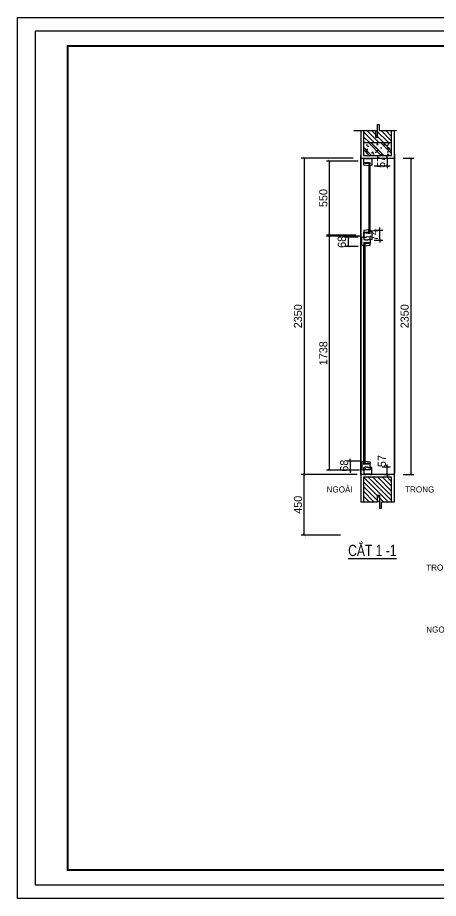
# Model space of a CAD drawing. Header units: millimetres. Extents: x -34806 to 662668, y 63228 to 99452.
# Drawn here: x 592858 to 595981, y 78156 to 84697 of the extents above; entities that cross this region are included whole.
import ezdxf

# ---------------------------------------------------------------- set-up
doc = ezdxf.new("R2010")
doc.units = ezdxf.units.MM
doc.header["$LTSCALE"] = 200
doc.header["$MEASUREMENT"] = 0
doc.header["$PDMODE"] = 3
doc.header["$PDSIZE"] = 50
doc.layers.get('0').update_dxf_attribs({"color": 95, "linetype": 'CONTINUOUS'})
doc.layers.get('DEFPOINTS').update_dxf_attribs({"linetype": 'CONTINUOUS'})
for name, color, linetype in [('8', 1, 'CONTINUOUS'), ('COT', 2, 'CONTINUOUS'), ('DIM', 1, 'CONTINUOUS'), ('KHUNGTEN', 7, 'CONTINUOUS'), ('TEXT', 7, 'CONTINUOUS'), ('TPTA-Concrete', 7, 'CONTINUOUS'), ('TUONG', 2, 'CONTINUOUS'), ('wood', 254, 'CONTINUOUS')]:
    doc.layers.add(name, color=color, linetype=linetype)
doc.layers.add('hacth', color=251, linetype='CONTINUOUS', lineweight=13)
doc.layers.add('hatch', color=251, linetype='CONTINUOUS', lineweight=5)
doc.styles.add('@hai text dim', font='VHAVAN.ttf')
doc.styles.add('VNCC-COM', font='VHAVAN.ttf', dxfattribs={"width": 0.8})
doc.styles.add('VNCC-SIM', font='VHAVAN.ttf', dxfattribs={"width": 0.85})
doc.dimstyles.new('DIM10', dxfattribs={"dimscale": 15, "dimtxt": 4, "dimasz": 1.2, "dimexe": 1.5, "dimexo": 2, "dimgap": 1, "dimtad": 1, "dimdec": 0, "dimzin": 0, "dimdsep": 46, "dimtxsty": '@hai text dim', "dimblk": 'ARCHTICK', "dimcen": 0.09, "dimclrd": 8, "dimclre": 8, "dimclrt": 7, "dimadec": 0, "dimazin": 0, "dimtfac": 0.25, "dimtdec": 0, "dimtix": 1, "dimtmove": 1, "dimatfit": 0, "dimldrblk": 'NONE', "dimfxl": 1, "dimtolj": 1, "dimtzin": 0, "dimlwd": -1, "dimlwe": -1, "dimarcsym": 0})

# ---------------------------------------------------------------- blocks, each defined once
blk = doc.blocks.new('_ArchTick')
at = {"layer": 'DIM', "color": 150}
blk.add_lwpolyline([(0.5, 0.5, 0.133, 0, 0), (0, 0, 0, 0.133, 0), (-0.5, -0.5, 0.133, 0.133, 0)], format="xyseb", dxfattribs=at)
blk = doc.blocks.new('*D986')
at = {"layer": '8', "color": 8}
for p, q in [((595253.2, 81304.2), (594962.5, 81304.2)), ((594985, 80853.8), (594985, 81304.2)), ((595253.2, 80853.8), (594962.5, 80853.8))]:
    blk.add_line(p, q, dxfattribs=at)
at = {"layer": 'DEFPOINTS', "color": 0}
for p in [(594985, 81304.2), (595283.2, 81304.2), (595283.2, 80853.8)]:
    blk.add_point(p, dxfattribs=at)
at = {"layer": '8', "color": 8, "xscale": 18, "yscale": 18, "zscale": 18}
for p, rotation in [((594985, 81304.2), 90), ((594985, 80853.8), 270)]:
    blk.add_blockref('_ArchTick', p, dxfattribs=dict(at, rotation=rotation))
at = {"layer": '8', "color": 7, "insert": (594939, 81079), "char_height": 60, "attachment_point": 5, "rotation": 90, "style": '@hai text dim'}
blk.add_mtext('\\A1;450', dxfattribs=at)
blk = doc.blocks.new('_None')
blk = doc.blocks.new('*D995')
at = {"layer": '8', "color": 8}
for p, q in [((595718.9, 83654), (595799.1, 83654)), ((595776.6, 83654), (595776.6, 81304.1)), ((595718.9, 81304.1), (595799.1, 81304.1))]:
    blk.add_line(p, q, dxfattribs=at)
at = {"layer": 'DEFPOINTS', "color": 0}
for p in [(595688.9, 83654), (595688.9, 81304.1), (595776.6, 81304.1)]:
    blk.add_point(p, dxfattribs=at)
at = {"layer": '8', "color": 8, "xscale": 18, "yscale": 18, "zscale": 18}
for p, rotation in [((595776.6, 83654), 90), ((595776.6, 81304.1), 270)]:
    blk.add_blockref('_ArchTick', p, dxfattribs=dict(at, rotation=rotation))
at = {"layer": '8', "color": 7, "insert": (595730.6, 82479.1), "char_height": 60, "attachment_point": 5, "rotation": 90, "style": '@hai text dim'}
blk.add_mtext('\\A1;2350', dxfattribs=at)
blk = doc.blocks.new('*D996')
at = {"layer": '8', "color": 8}
for p, q in [((595347.8, 83654), (594962.5, 83654)), ((594985, 83654), (594985, 81304.2)), ((595377.8, 81304.2), (594962.5, 81304.2))]:
    blk.add_line(p, q, dxfattribs=at)
at = {"layer": 'DEFPOINTS', "color": 0}
for p in [(595377.8, 83654), (594985, 81304.2), (595407.8, 81304.2)]:
    blk.add_point(p, dxfattribs=at)
at = {"layer": '8', "color": 8, "xscale": 18, "yscale": 18, "zscale": 18}
for p, rotation in [((594985, 83654), 90), ((594985, 81304.2), 270)]:
    blk.add_blockref('_ArchTick', p, dxfattribs=dict(at, rotation=rotation))
at = {"layer": '8', "color": 7, "insert": (594939, 82479.1), "char_height": 60, "attachment_point": 5, "rotation": 90, "style": '@hai text dim'}
blk.add_mtext('\\A1;2350', dxfattribs=at)
blk = doc.blocks.new('*D1262')
at = {"color": 8}
for p, q in [((595397.1, 81403.2), (595304.8, 81403.2)), ((595327.3, 81403.2), (595327.3, 81421.2)), ((595327.3, 81403.2), (595327.3, 81335.2)), ((595396.4, 81335.2), (595304.8, 81335.2)), ((595327.3, 81335.2), (595327.3, 81317.2))]:
    blk.add_line(p, q, dxfattribs=at)
at = {"layer": 'DEFPOINTS', "color": 0}
for p in [(595427.1, 81403.2), (595327.3, 81335.2), (595426.4, 81335.2)]:
    blk.add_point(p, dxfattribs=at)
at = {"color": 8, "xscale": 18, "yscale": 18, "zscale": 18}
for p, rotation in [((595327.3, 81403.2), 270), ((595327.3, 81335.2), 90)]:
    blk.add_blockref('_ArchTick', p, dxfattribs=dict(at, rotation=rotation))
at = {"color": 7, "insert": (595281.3, 81369.2), "char_height": 60, "attachment_point": 5, "rotation": 90, "style": '@hai text dim'}
blk.add_mtext('\\A1;68', dxfattribs=at)
blk = doc.blocks.new('*D1263')
at = {"layer": '8', "color": 8}
for p, q in [((595504.4, 83119), (595569.4, 83119)), ((595546.9, 83119), (595546.9, 83137)), ((595546.9, 83045), (595546.9, 83119)), ((595505.1, 83045), (595569.4, 83045)), ((595546.9, 83045), (595546.9, 83027))]:
    blk.add_line(p, q, dxfattribs=at)
at = {"layer": 'DEFPOINTS', "color": 0}
for p in [(595474.4, 83119), (595546.9, 83119), (595475.1, 83045)]:
    blk.add_point(p, dxfattribs=at)
at = {"layer": '8', "color": 8, "xscale": 18, "yscale": 18, "zscale": 18}
for p, rotation in [((595546.9, 83119), 270), ((595546.9, 83045), 90)]:
    blk.add_blockref('_ArchTick', p, dxfattribs=dict(at, rotation=rotation))
at = {"layer": '8', "color": 7, "insert": (595501.9, 83082), "char_height": 60, "attachment_point": 5, "rotation": 90, "style": '@hai text dim'}
blk.add_mtext('\\A1;74', dxfattribs=at)
blk = doc.blocks.new('*D997')
at = {"layer": '8', "color": 8}
for p, q in [((595385.1, 83065.5), (595288.3, 83065.5)), ((595310.8, 83065.5), (595310.8, 82997.5)), ((595385.1, 82997.5), (595288.3, 82997.5))]:
    blk.add_line(p, q, dxfattribs=at)
at = {"layer": 'DEFPOINTS', "color": 0}
for p in [(595415.1, 83065.5), (595310.8, 82997.5), (595415.1, 82997.5)]:
    blk.add_point(p, dxfattribs=at)
at = {"layer": '8', "color": 8, "xscale": 18, "yscale": 18, "zscale": 18}
for p, rotation in [((595310.8, 83065.5), 90), ((595310.8, 82997.5), 270)]:
    blk.add_blockref('_ArchTick', p, dxfattribs=dict(at, rotation=rotation))
at = {"layer": '8', "color": 7, "insert": (595264.8, 83031.5), "char_height": 60, "attachment_point": 5, "rotation": 90, "style": '@hai text dim'}
blk.add_mtext('\\A1;68', dxfattribs=at)
blk = doc.blocks.new('*D998')
at = {"color": 8}
for p, q in [((595601.2, 81361.2), (595601.2, 81379.2)), ((595563.7, 81361.2), (595623.7, 81361.2)), ((595601.2, 81304.2), (595601.2, 81361.2)), ((595576.3, 81304.2), (595623.7, 81304.2)), ((595601.2, 81304.2), (595601.2, 81286.2))]:
    blk.add_line(p, q, dxfattribs=at)
at = {"layer": 'DEFPOINTS', "color": 0}
for p in [(595533.7, 81361.2), (595601.2, 81361.2), (595546.3, 81304.2)]:
    blk.add_point(p, dxfattribs=at)
at = {"color": 8, "xscale": 18, "yscale": 18, "zscale": 18}
for p, rotation in [((595601.2, 81361.2), 270), ((595601.2, 81304.2), 90)]:
    blk.add_blockref('_ArchTick', p, dxfattribs=dict(at, rotation=rotation))
at = {"color": 7, "insert": (595561.7, 81403.8), "char_height": 60, "attachment_point": 5, "rotation": 90, "style": '@hai text dim'}
blk.add_mtext('\\A1;57', dxfattribs=at)
blk = doc.blocks.new('*D999')
at = {"layer": '8', "color": 8}
for p, q in [((595397.7, 83073.5), (595150.8, 83073.5)), ((595173.3, 81335.2), (595173.3, 83073.5)), ((595339.8, 81335.2), (595150.8, 81335.2))]:
    blk.add_line(p, q, dxfattribs=at)
at = {"layer": 'DEFPOINTS', "color": 0}
for p in [(595173.3, 83073.5), (595427.7, 83073.5), (595369.8, 81335.2)]:
    blk.add_point(p, dxfattribs=at)
at = {"layer": '8', "color": 8, "xscale": 18, "yscale": 18, "zscale": 18}
for p, rotation in [((595173.3, 83073.5), 90), ((595173.3, 81335.2), 270)]:
    blk.add_blockref('_ArchTick', p, dxfattribs=dict(at, rotation=rotation))
at = {"layer": '8', "color": 7, "insert": (595127.3, 82204.3), "char_height": 60, "attachment_point": 5, "rotation": 90, "style": '@hai text dim'}
blk.add_mtext('\\A1;1738', dxfattribs=at)
blk = doc.blocks.new('*D1000')
at = {"layer": '8', "color": 8}
for p, q in [((595385.4, 83632), (595150.8, 83632)), ((595173.3, 83082), (595173.3, 83632)), ((595367.7, 83082), (595150.8, 83082))]:
    blk.add_line(p, q, dxfattribs=at)
at = {"layer": 'DEFPOINTS', "color": 0}
for p in [(595173.3, 83632), (595415.4, 83632), (595397.7, 83082)]:
    blk.add_point(p, dxfattribs=at)
at = {"layer": '8', "color": 8, "xscale": 18, "yscale": 18, "zscale": 18}
for p, rotation in [((595173.3, 83632), 90), ((595173.3, 83082), 270)]:
    blk.add_blockref('_ArchTick', p, dxfattribs=dict(at, rotation=rotation))
at = {"layer": '8', "color": 7, "insert": (595127.3, 83357), "char_height": 60, "attachment_point": 5, "rotation": 90, "style": '@hai text dim'}
blk.add_mtext('\\A1;550', dxfattribs=at)
blk = doc.blocks.new('*D1001')
at = {"layer": '8', "color": 8}
for p, q in [((595601.3, 83654), (595601.3, 83672)), ((595517.7, 83654), (595623.8, 83654)), ((595601.3, 83654), (595601.3, 83597)), ((595504.4, 83597), (595623.8, 83597)), ((595601.3, 83597), (595601.3, 83579))]:
    blk.add_line(p, q, dxfattribs=at)
at = {"layer": 'DEFPOINTS', "color": 0}
for p in [(595487.7, 83654), (595474.4, 83597), (595601.3, 83597)]:
    blk.add_point(p, dxfattribs=at)
at = {"layer": '8', "color": 8, "xscale": 18, "yscale": 18, "zscale": 18}
for p, rotation in [((595601.3, 83654), 270), ((595601.3, 83597), 90)]:
    blk.add_blockref('_ArchTick', p, dxfattribs=dict(at, rotation=rotation))
at = {"layer": '8', "color": 7, "insert": (595555.8, 83625.5), "char_height": 60, "attachment_point": 5, "rotation": 90, "style": '@hai text dim'}
blk.add_mtext('\\A1;57', dxfattribs=at)
blk = doc.blocks.new('khung')
at = {"layer": 'DEFPOINTS', "color": 8}
blk.add_lwpolyline([(0, 0), (31503, 0), (31503, 22275), (0, 22275)], close=True, dxfattribs=at)
at = {"layer": 'KHUNGTEN', "color": 4, "const_width": 54.3}
blk.add_lwpolyline([(848, 388), (31117, 388), (31117, 21887), (848, 21887)], close=True, dxfattribs=at)

msp = doc.modelspace()

# ---------------------------------------------------------------- hatches: boundary and pattern name
at = {"layer": 'hatch', "ltscale": 0.5}
h = msp.add_hatch(dxfattribs=at)
h.set_pattern_fill('ANSI31', color=256, scale=200, style=0)
h.set_pattern_definition([(135, (600762.717, 86817.836), (17.67767, 17.67767), [])])
h.paths.add_polyline_path([(595634, 83765.9), (595424, 83765.9), (595424, 83857.8), (595512.5, 83857.8), (595512.5, 83839.9), (595524.9, 83872.2), (595536.7, 83857.8), (595634, 83857.8)])
h = msp.add_hatch(dxfattribs=at)
h.set_pattern_fill('ANSI31', color=256, scale=200, angle=180, style=0)
h.set_pattern_definition([(315, (590295.268, 78140.427), (-17.67767, -17.67767), [])])
h.paths.add_polyline_path([(595634, 81284.2), (595634, 81100.5), (595545.5, 81100.5), (595545.5, 81118.4), (595533.1, 81086.1), (595521.3, 81100.5), (595424, 81100.5), (595424, 81284.2)])
at = {"layer": 'TUONG'}
h = msp.add_hatch(dxfattribs=at)
h.set_pattern_fill('BT-01', color=1, scale=15, style=0, pattern_type=2)
h.set_pattern_definition([(130, (1026494.07, -637926.92), (-107.589027, -9.41282), [11.25, -123.75]), (185, (1026494.07, -637926.92), (20.8127, 112.82882), [9, -99]), (79.5486, (1026485.1, -637927.7), (-86.776407, 103.415931), [9.561028, -105.171317]), (133.8158, (1026494.07, -637896.92), (-160.086157, -24.827852), [16.875, -185.625]), (83.3644, (1026480.73, -637898.99), (-140.199406, 146.11768), [14.341543, -157.75695]), (188.8158, (1026494.07, -637896.92), (-140.199292, 146.11779), [13.5, -148.5]), (159, (1026479.07, -637904.42), (-89.536058, -60.392834), [11.25, -123.75]), (214, (1026479.07, -637904.42), (-36.4973, 108.772507), [9, -99]), (108.5486, (1026471.61, -637909.45), (-126.033394, 48.379575), [9.561028, -105.171317]), (142.5, (1026494.07, -637926.92), (-1.8239783, 49.934078), [0, -97.8, 0, -100.5, 0, -99.375]), (172.5, (1026494.07, -637926.92), (-39.4604306, 59.1617568), [0, -57.3, 0, -95.55, 0, -37.875]), (212.5, (1026527.52, -637926.92), (-80.0733654, -3.3832308), [0, -37.5, 0, -117, 0, -155.25]), (222.5, (1026542.52, -637926.92), (-87.4779254, 15.0157473), [0, -48.75, 0, -77.7, 0, -110.25]), (135, (1026494.07, -637926.92), (45.0780573, 45.0780573), []), (135, (1026494.07, -637908.545), (45.0780573, 45.0780573), [])])
h.paths.add_polyline_path([(595424, 83765.9), (595634, 83765.9), (595634, 83674), (595424, 83674)])

# ---------------------------------------------------------------- linework, layer by layer
msp.add_lwpolyline([(602027.1, 78155.5), (592858.4, 78155.5), (592858.4, 84697.1), (602027.1, 84697.1)], close=True)
at = {"layer": '8'}
for points in [[(595354.5, 83857.8), (595514.2, 83857.8), (595514.2, 83808), (595528.4, 83808), (595528.4, 83903.3), (595541.8, 83903.3), (595541.8, 83857.8), (595669.1, 83857.8)], [(595404, 81100.5), (595530, 81100.5), (595530, 81150.3), (595544.2, 81150.3), (595544.2, 81054.9), (595557.7, 81054.9), (595557.7, 81100.5), (595654, 81100.5)]]:
    msp.add_lwpolyline(points, dxfattribs=at)
at = {"layer": 'COT'}
for points in [[(595424, 83857.8), (595424, 83674), (595634, 83674), (595634, 83857.8)], [(595634, 81100.5), (595634, 81284.2), (595424, 81284.2), (595424, 81100.5)]]:
    msp.add_lwpolyline(points, dxfattribs=at)
msp.add_lwpolyline([(595424, 83674), (595634, 83674), (595634, 83765.9), (595424, 83765.9)], close=True, dxfattribs=at)
at = {"layer": 'hatch'}
msp.add_line((595404, 81304.2), (595404, 83654), dxfattribs=at)
at = {"layer": 'TPTA-Concrete', "ltscale": 0.5}
for p, q in [((595465.7, 83614.1), (595473.7, 83614.1)), ((595465.7, 83103.9), (595473.7, 83103.9)), ((595427.7, 83020), (595435.7, 83020)), ((595427.7, 83020), (595435.7, 83020))]:
    msp.add_line(p, q, dxfattribs=at)
at = {"layer": 'TPTA-Concrete'}
for points in [[(595427.7, 83615), (595427.7, 83654), (595431.3, 83654), (595431.3, 83649.8), (595438.5, 83649.8), (595438.5, 83654), (595442.4, 83654), (595442.4, 83649.8), (595473.1, 83649.8), (595473.1, 83654), (595477, 83654), (595477, 83649.8), (595484.2, 83649.8), (595484.2, 83654), (595487.7, 83654), (595487.7, 83601.6), (595475.1, 83597), (595473.7, 83597), (595473.7, 83613.6, 0.420946), (595474.3, 83619.3), (595442.4, 83619.3), (595442.4, 83615), (595438.5, 83615), (595438.5, 83619.3), (595431.3, 83619.3), (595431.3, 83615), (595427.7, 83615)], [(595427.7, 81343.2), (595427.7, 81304.2), (595431.3, 81304.2), (595431.3, 81308.5), (595438.5, 81308.5), (595438.5, 81304.2), (595442.4, 81304.2), (595442.4, 81308.5), (595473.1, 81308.5), (595473.1, 81304.2), (595477, 81304.2), (595477, 81308.5), (595484.2, 81308.5), (595484.2, 81304.2), (595487.7, 81304.2), (595487.7, 81356.7), (595475.1, 81361.2), (595473.7, 81361.2), (595473.7, 81344.7, -0.420946), (595474.3, 81339), (595442.4, 81339), (595442.4, 81343.2), (595438.5, 81343.2), (595438.5, 81339), (595431.3, 81339), (595431.3, 81343.2), (595427.7, 81343.2)]]:
    msp.add_lwpolyline(points, format="xyb", dxfattribs=at)
for points in [[(595465.7, 83615), (595465.7, 83597), (595427.7, 83602), (595427.7, 83615), (595431.8, 83615), (595431.8, 83617.6), (595437.8, 83617.6), (595437.8, 83615), (595465.7, 83615)], [(595465.7, 83103), (595465.7, 83121), (595427.7, 83116), (595427.7, 83103), (595431.8, 83103), (595431.8, 83100.5), (595437.8, 83100.5), (595437.8, 83103), (595465.7, 83103)], [(595431.3, 83061), (595427.7, 83061), (595427.7, 83103), (595431.3, 83103), (595431.3, 83098.8), (595438.5, 83098.8), (595438.5, 83103), (595442.4, 83103), (595442.4, 83098.8), (595473.7, 83094.8), (595473.7, 83119), (595475.1, 83119), (595487.7, 83114.5), (595487.7, 83049.6), (595475.1, 83045), (595473.7, 83045), (595473.7, 83068.5), (595442.4, 83065.3), (595442.4, 83061), (595438.5, 83061), (595438.5, 83065.3), (595431.3, 83065.3), (595431.3, 83061)], [(595427.7, 83002), (595426.4, 83002), (595413.7, 83006.6), (595413.7, 83065.5), (595426.4, 83070), (595427.7, 83070), (595427.7, 83050), (595438.4, 83050), (595438.4, 83045.8), (595456.1, 83045.8), (595456.1, 83050), (595473.7, 83050), (595473.7, 83020), (595470.2, 83020), (595470.2, 83024.3), (595463, 83024.3), (595463, 83020), (595459.1, 83020), (595459.1, 83024.3), (595427.7, 83026.2), (595427.7, 83002)], [(595427.7, 83002), (595426.4, 83002), (595413.7, 83006.6), (595413.7, 83065.5), (595426.4, 83070), (595427.7, 83070), (595427.7, 83050), (595438.4, 83050), (595438.4, 83045.8), (595456.1, 83045.8), (595456.1, 83050), (595473.7, 83050), (595473.7, 83020), (595470.2, 83020), (595470.2, 83024.3), (595463, 83024.3), (595463, 83020), (595459.1, 83020), (595459.1, 83024.3), (595427.7, 83026.2), (595427.7, 83002)], [(595435.7, 83020), (595435.7, 83002), (595473.7, 83007), (595473.7, 83020), (595469.7, 83020), (595469.7, 83022.6), (595463.7, 83022.6), (595463.7, 83020), (595435.7, 83020)], [(595435.7, 83020), (595435.7, 83002), (595473.7, 83007), (595473.7, 83020), (595469.7, 83020), (595469.7, 83022.6), (595463.7, 83022.6), (595463.7, 83020), (595435.7, 83020)], [(595427.7, 81403.2), (595426.4, 81403.2), (595413.7, 81398.7), (595413.7, 81339.8), (595426.4, 81335.2), (595427.7, 81335.2), (595427.7, 81355.2), (595438.4, 81355.2), (595438.4, 81359.5), (595456.1, 81359.5), (595456.1, 81355.2), (595473.7, 81355.2), (595473.7, 81385.2), (595470.2, 81385.2), (595470.2, 81381), (595463, 81381), (595463, 81385.2), (595459.1, 81385.2), (595459.1, 81381), (595427.7, 81379.1), (595427.7, 81403.2)], [(595435.7, 81385.2), (595435.7, 81403.2), (595473.7, 81398.2), (595473.7, 81385.2), (595469.7, 81385.2), (595469.7, 81382.7), (595463.7, 81382.7), (595463.7, 81385.2), (595435.7, 81385.2)]]:
    msp.add_lwpolyline(points, dxfattribs=at)
at = {"layer": 'TPTA-Concrete', "ltscale": 0.5}
msp.add_lwpolyline([(595427.7, 83103), (595427.7, 83050)], dxfattribs=at)
at = {"layer": 'wood', "ltscale": 0.5}
msp.add_line((595654, 81304.2), (595654, 83654), dxfattribs=at)
for points in [[(595404, 83857.8), (595404, 83654), (595654, 83654), (595654, 83857.8)], [(595404, 81304.2), (595404, 83674.1), (595404, 81304.2)], [(595654, 81312.8), (595654, 83682.7), (595654, 81312.8)], [(595473.7, 83103.9), (595473.7, 83614.1), (595465.7, 83614.1), (595465.7, 83103.9)], [(595435.7, 83011.5), (595435.7, 81385.2), (595427.7, 81385.2), (595427.7, 83011.5)], [(595654, 81100.5), (595654, 81304.2), (595404, 81304.2), (595404, 81100.5)]]:
    msp.add_lwpolyline(points, dxfattribs=at)

# ---------------------------------------------------------------- block references
at = {"layer": 'hacth', "xscale": 0.2846925092453603, "yscale": 0.2846925238118274, "zscale": 0.2846925253884692}
msp.add_blockref('khung', (592988.5, 78255.5), dxfattribs=at)

# ---------------------------------------------------------------- texts
at = {"layer": 'TEXT', "style": 'VNCC-SIM'}
for s, p in [('ngoµi', (595151, 81170.3)), ('Trong', (595733.6, 81170.3)), ('Trong', (595890.3, 80590.1)), ('ngoµi', (595890.6, 80129.6))]:
    msp.add_text(s, height=45, dxfattribs=at).set_placement(p)
at = {"layer": 'TEXT', "style": 'VNCC-COM', "width": 0.8}
msp.add_text('%%UC¾t 1 -1', height=83.807, dxfattribs=at).set_placement((595311.2, 80697.8))

# ---------------------------------------------------------------- dimensions: what is measured, and where the dimension line sits
dim = msp.add_linear_dim(base=(595601.2, 81361.2), p1=(595546.3, 81304.2), p2=(595533.7, 81361.2), angle=90, dimstyle='DIM10')
dim.commit()
dim.dimension.update_dxf_attribs({"geometry": '*D998', "text_midpoint": (595607.3, 81403.8), "dimtype": 128})
dim = msp.add_linear_dim(base=(595327.3, 81335.2), p1=(595427.1, 81403.2), p2=(595426.4, 81335.2), angle=270, dimstyle='DIM10')
dim.commit()
dim.dimension.update_dxf_attribs({"geometry": '*D1262', "text_midpoint": (595281.3, 81369.2)})
at = {"layer": '8'}
for base, p1, p2, angle, picture, middle in [((595601.3, 83597), (595487.7, 83654), (595474.4, 83597), 90, '*D1001', (595555.8, 83625.5)), ((594985, 81304.2), (595377.8, 83654), (595407.8, 81304.2), 270, '*D996', (594939, 82479.1)), ((595173.3, 83632), (595397.7, 83082), (595415.4, 83632), 90, '*D1000', (595127.3, 83357)), ((595776.6, 81304.1), (595688.9, 83654), (595688.9, 81304.1), 270, '*D995', (595730.6, 82479.1)), ((595173.3, 83073.5), (595369.8, 81335.2), (595427.7, 83073.5), 90, '*D999', (595127.3, 82204.3)), ((595546.9, 83119), (595475.1, 83045), (595474.4, 83119), 90, '*D1263', (595501.9, 83082)), ((594985, 81304.2), (595283.2, 80853.8), (595283.2, 81304.2), 90, '*D986', (594939, 81079))]:
    dim = msp.add_linear_dim(base=base, p1=p1, p2=p2, angle=angle, dimstyle='DIM10', dxfattribs=at)
    dim.commit()
    dim.dimension.update_dxf_attribs({"geometry": picture, "text_midpoint": middle})
dim = msp.add_linear_dim(base=(595310.8, 82997.5), p1=(595415.1, 83065.5), p2=(595415.1, 82997.5), angle=270, dimstyle='DIM10', dxfattribs=at)
dim.commit()
dim.dimension.update_dxf_attribs({"geometry": '*D997', "text_midpoint": (595310.8, 83031.5), "dimtype": 128})

doc.saveas('drawing.dxf')
